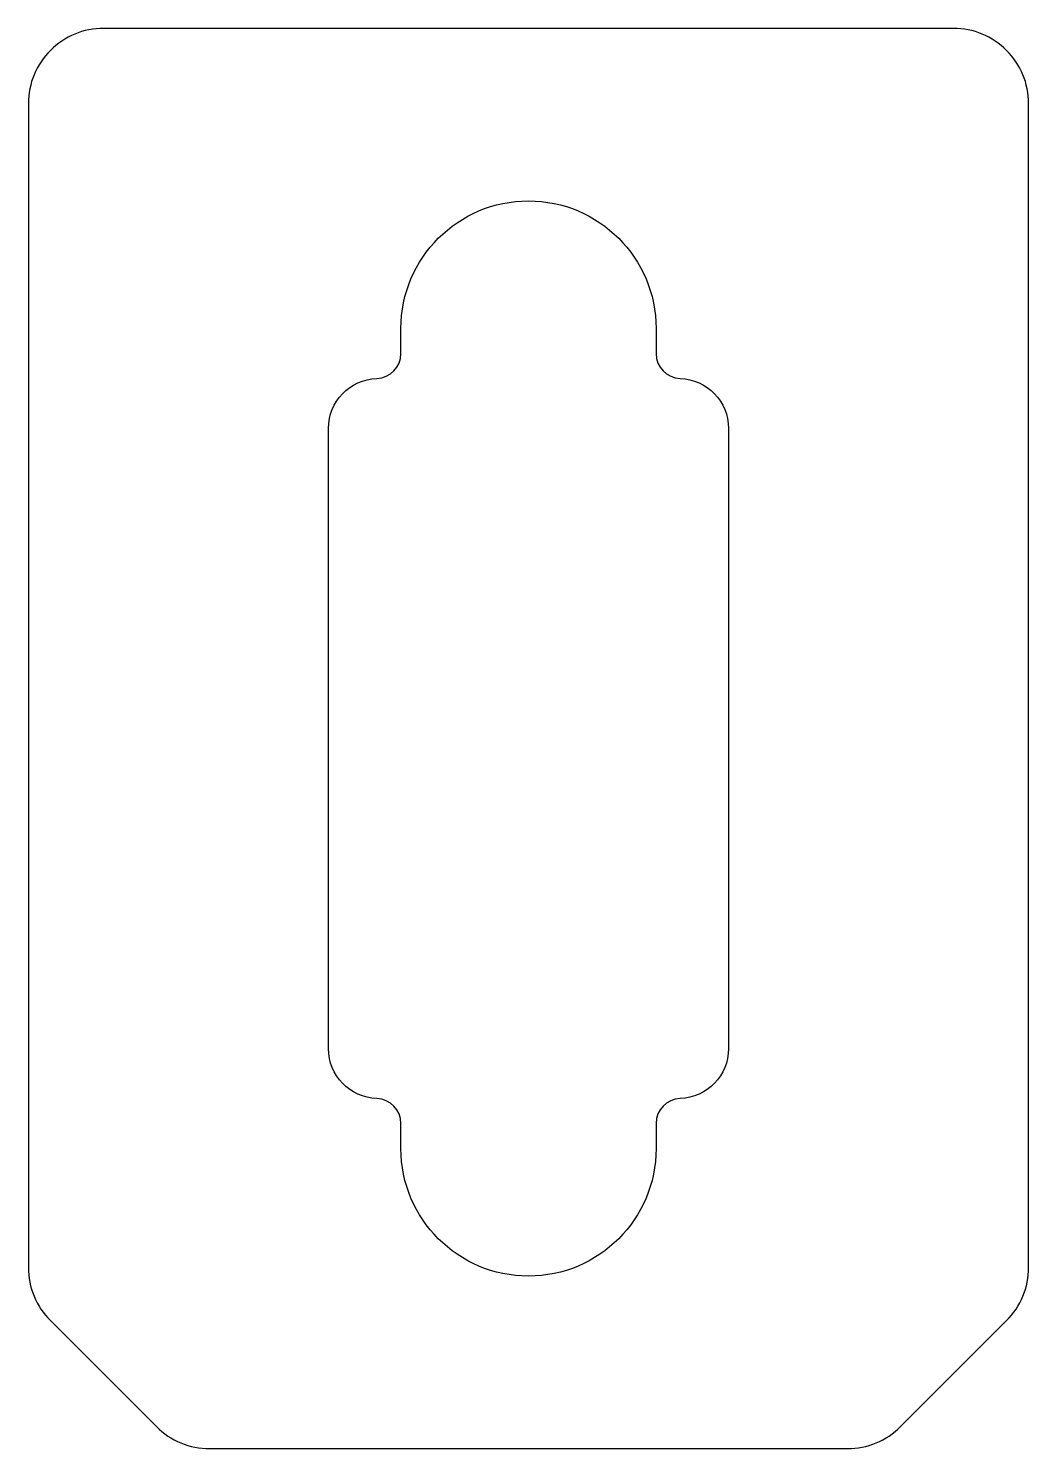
# Model space of a CAD drawing. Header units: millimetres. Extents: x -815 to -795, y 191.6 to 220.
import ezdxf

# ---------------------------------------------------------------- set-up
doc = ezdxf.new("R2010")
doc.units = ezdxf.units.MM
doc.layers.get('0').update_dxf_attribs({"linetype": 'CONTINUOUS'})

msp = doc.modelspace()

# ---------------------------------------------------------------- linework, layer by layer
for points in [[(-795.439, 194.161, 0.198912), (-795, 195.221), (-795, 218.5, 0.414214), (-796.5, 220), (-813.5, 220, 0.414214), (-815, 218.5), (-815, 195.221, 0.198912), (-814.561, 194.161), (-812.439, 192.039, 0.198912), (-811.379, 191.6), (-798.621, 191.6, 0.198912), (-797.561, 192.039)], [(-802.45, 213.499, 0.404482), (-801.967, 212.999, -0.404482), (-801, 212), (-801, 199.6, -0.404482), (-801.967, 198.601, 0.404482), (-802.45, 198.101), (-802.45, 197.6, -1), (-807.55, 197.6), (-807.55, 198.101, 0.404482), (-808.033, 198.601, -0.404482), (-809, 199.6), (-809, 212, -0.404482), (-808.033, 212.999, 0.404482), (-807.55, 213.499), (-807.55, 214, -1), (-802.45, 214)]]:
    msp.add_lwpolyline(points, format="xyb", close=True)

doc.saveas('drawing.dxf')
